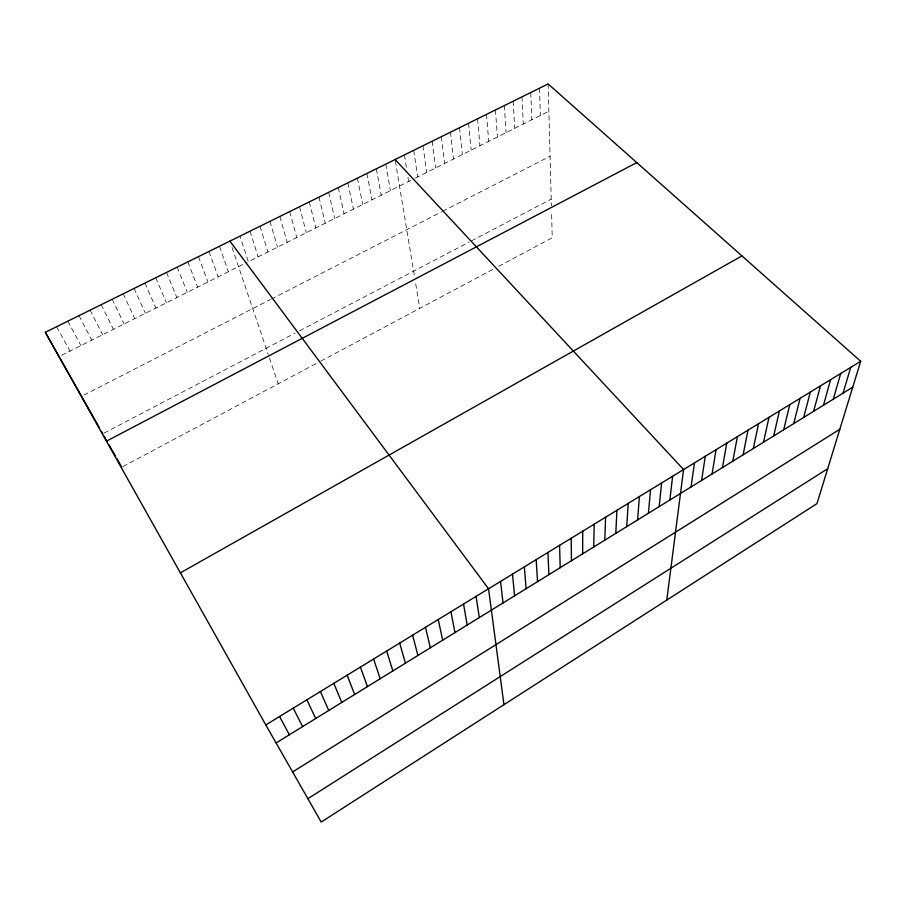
<?xml version="1.0" encoding="UTF-8"?>
<svg xmlns="http://www.w3.org/2000/svg" width="906" height="906" viewBox="0 0 906 906"><rect width="100%" height="100%" fill="white"/><g stroke="black" fill="none" stroke-linecap="round" stroke-linejoin="round"><path stroke-width="0.68" stroke-dasharray="4.53 3.4" d="M122.956 466.556L318.414 362.377M320.826 361.098L494.302 268.629M498.742 266.273L552.241 237.757L551.561 212.332M104.054 433.102L295.152 333.114M299.58 330.803L469.07 242.129M471.403 240.905L551.21 199.15M83.884 395.084L270.271 299.603M271.438 299.003L441.392 211.947M442.615 211.313L550.078 156.262M61.483 355.333L247.134 262.355M410.871 180.351L248.357 261.743L239.988 236.149M415.401 178.086L548.877 111.234M56.591 326.726L70.022 351.064M67.837 321.166L80.94 345.594M79.015 315.65L91.8 340.146M90.147 310.146L102.616 334.733M101.212 304.688L113.375 329.342M112.231 299.24L124.088 323.986M123.193 293.827L134.745 318.652M134.099 288.436L145.345 313.34M144.96 283.08L155.9 308.051M155.764 277.746L166.41 302.785M166.511 272.434L176.863 297.553M177.202 267.157L187.259 292.344M187.848 261.902L197.621 287.157M198.437 256.67L207.916 281.993M208.98 251.46L218.176 276.862M219.467 246.285L228.38 271.743M232.061 247.508L268.233 354.405M269.456 358.029L278.187 383.816M250.022 231.189L258.131 256.851M260.011 226.251L267.859 251.981M269.954 221.347L277.542 247.134M279.852 216.455L287.179 242.31M289.705 211.596L296.772 237.497M299.512 206.749L306.319 232.717M309.263 201.925L315.832 227.95M318.98 197.134L325.288 223.216M328.651 192.355L334.722 218.493M338.278 187.599L344.099 213.793M347.859 182.865L353.442 209.116M357.406 178.154L362.74 204.462M366.896 173.465L371.992 199.83M376.352 168.799L381.211 195.209M385.763 164.145L390.384 190.611M395.356 160.917L414.461 276.262M415.718 283.861L419.772 308.357M404.45 154.915L406.647 168.901M407.96 177.293L408.617 181.483M413.736 150.328L417.666 176.953M422.977 145.764L426.681 172.434M432.173 141.223L435.661 167.938M441.335 136.693L444.597 163.465M450.452 132.197L453.487 159.003M459.535 127.712L462.354 154.575M468.572 123.25L471.177 150.158M477.575 118.799L479.954 145.753M486.533 114.383L488.696 141.37M495.446 109.977L497.405 137.01M504.325 105.583L506.08 132.672M513.17 101.223L514.71 128.346M521.969 96.874L523.306 124.043M530.735 92.548L531.867 119.762M539.455 88.233L540.384 115.492M548.141 83.941L551.392 205.787"/><path stroke-width="1.36" d="M582.637 553.838L582.717 531.199M593.747 546.975L594.189 524.189M604.812 540.157L605.582 517.224M615.808 533.374L616.918 510.293M626.737 526.624L628.186 503.408M637.609 519.919L639.398 496.556M648.424 513.249L650.531 489.75M659.172 506.613L661.618 482.977M669.862 500.01L672.626 476.239M666.782 600.078L683.577 469.546L395.129 159.524M691.074 486.93L694.472 462.887M701.595 480.44L705.298 456.273M712.059 473.985L716.068 449.682M722.456 467.564L726.771 443.147M732.807 461.177L737.416 436.635M743.101 454.823L748.005 430.157M753.339 448.515L758.537 423.725M763.52 442.23L769.013 417.326M773.645 435.979L779.42 410.962M783.713 429.772L789.772 404.631M793.735 423.589L800.077 398.334M803.701 417.44L810.315 392.072M813.611 411.324L820.508 385.843M823.475 405.242L830.632 379.648M833.282 399.184L840.711 373.487M843.033 393.17L850.734 367.372M860.7 361.279L816.974 503.6L321.211 822.059L265.798 724.925L45.3 332.298L548.141 83.941L860.7 361.279L265.798 724.925M307.881 798.684L827.699 468.708M292.627 771.957L839.805 429.297M276.092 742.965L852.739 387.179M180.385 572.852L741.946 255.9M106.444 441.177L636.793 162.604M229.909 241.121L488.538 588.775L503.951 704.675M45.3 332.298L69.921 375.741M70.555 376.851L95.345 420.588M95.923 421.618L99.388 427.723M101.438 431.347L102.808 433.748M104.111 436.058L105.424 438.368M106.07 439.512L107.361 441.788M109.298 445.197L111.834 449.693M112.48 450.814L115.617 456.341M116.851 458.527L118.086 460.712M118.709 461.811L121.766 467.19M279.569 716.51L289.388 734.766M293.261 708.141L302.604 726.612M306.862 699.828L315.73 718.515M320.384 691.561L328.776 710.463M333.804 683.351L341.755 702.456M347.157 675.197L354.642 694.506M360.418 667.088L367.451 686.601M373.589 659.036L380.18 678.741M386.681 651.029L392.842 670.938M399.693 643.079L405.424 663.181M412.626 635.174L417.915 655.457M425.469 627.326L430.35 647.79M438.244 619.511L442.694 640.168M450.928 611.765L454.982 632.603M463.544 604.053L467.179 625.072M476.08 596.386L479.319 617.586M500.554 581.426L503.011 602.966M512.502 574.121L514.585 595.82M524.37 566.862L526.092 588.73M536.182 559.648L537.53 581.663M547.915 552.467L548.9 574.653M559.591 545.344L560.202 567.677M571.188 538.243L571.448 560.735"/></g></svg>
